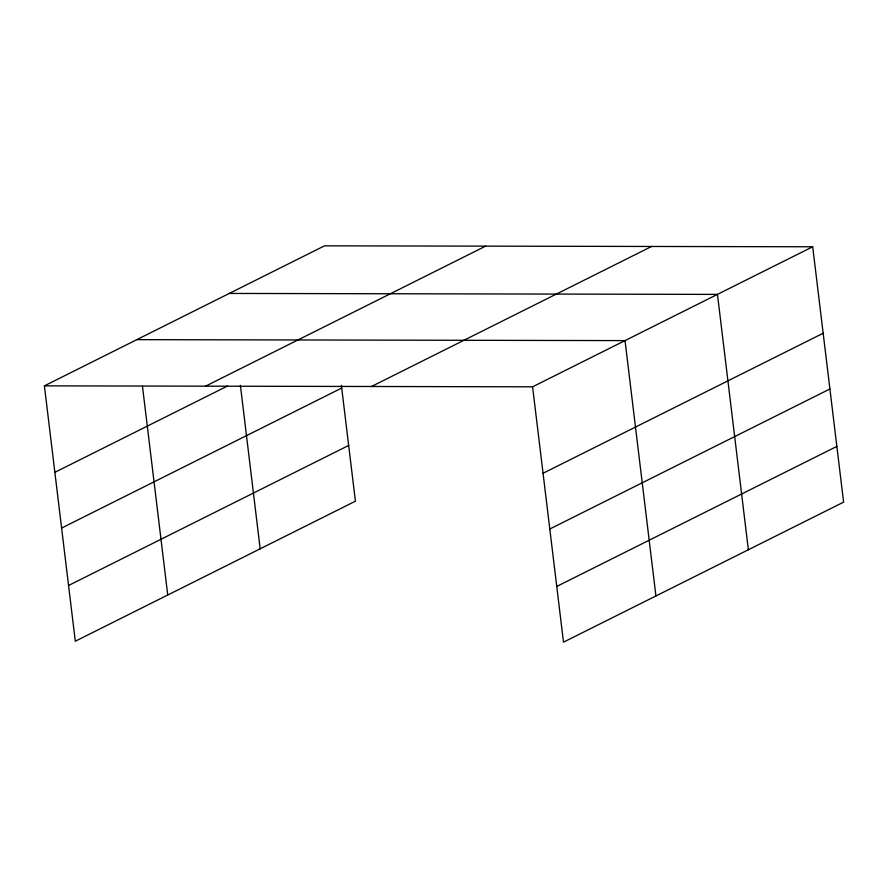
<?xml version="1.0" encoding="UTF-8"?>
<svg xmlns="http://www.w3.org/2000/svg" width="888" height="888" viewBox="0 0 888 888"><rect width="100%" height="100%" fill="white"/><g stroke="black" fill="none" stroke-linecap="round" stroke-linejoin="round"><path stroke-width="1.33" d="M341.392 385.314L355.411 501.187L75.302 641.225L44.4 385.858L324.509 245.832L812.698 246.775L843.6 502.142L563.491 642.168L532.589 386.813L812.698 246.775M205.505 386.18L485.614 246.143M54.867 472.327L227.417 386.069M61.605 528.06L341.725 388.034M371.484 386.502L651.592 246.464M68.554 585.492L348.673 445.454M543.045 473.271L823.165 333.244M549.794 529.015L829.903 388.977M556.743 586.435L836.851 446.398M229.271 293.44L717.46 294.394L748.362 549.75M136.841 339.649L625.019 340.604L655.921 595.959M44.4 385.858L532.589 386.813M240.393 385.348L260.173 548.806M142.48 386.313L167.743 595.015"/></g></svg>
